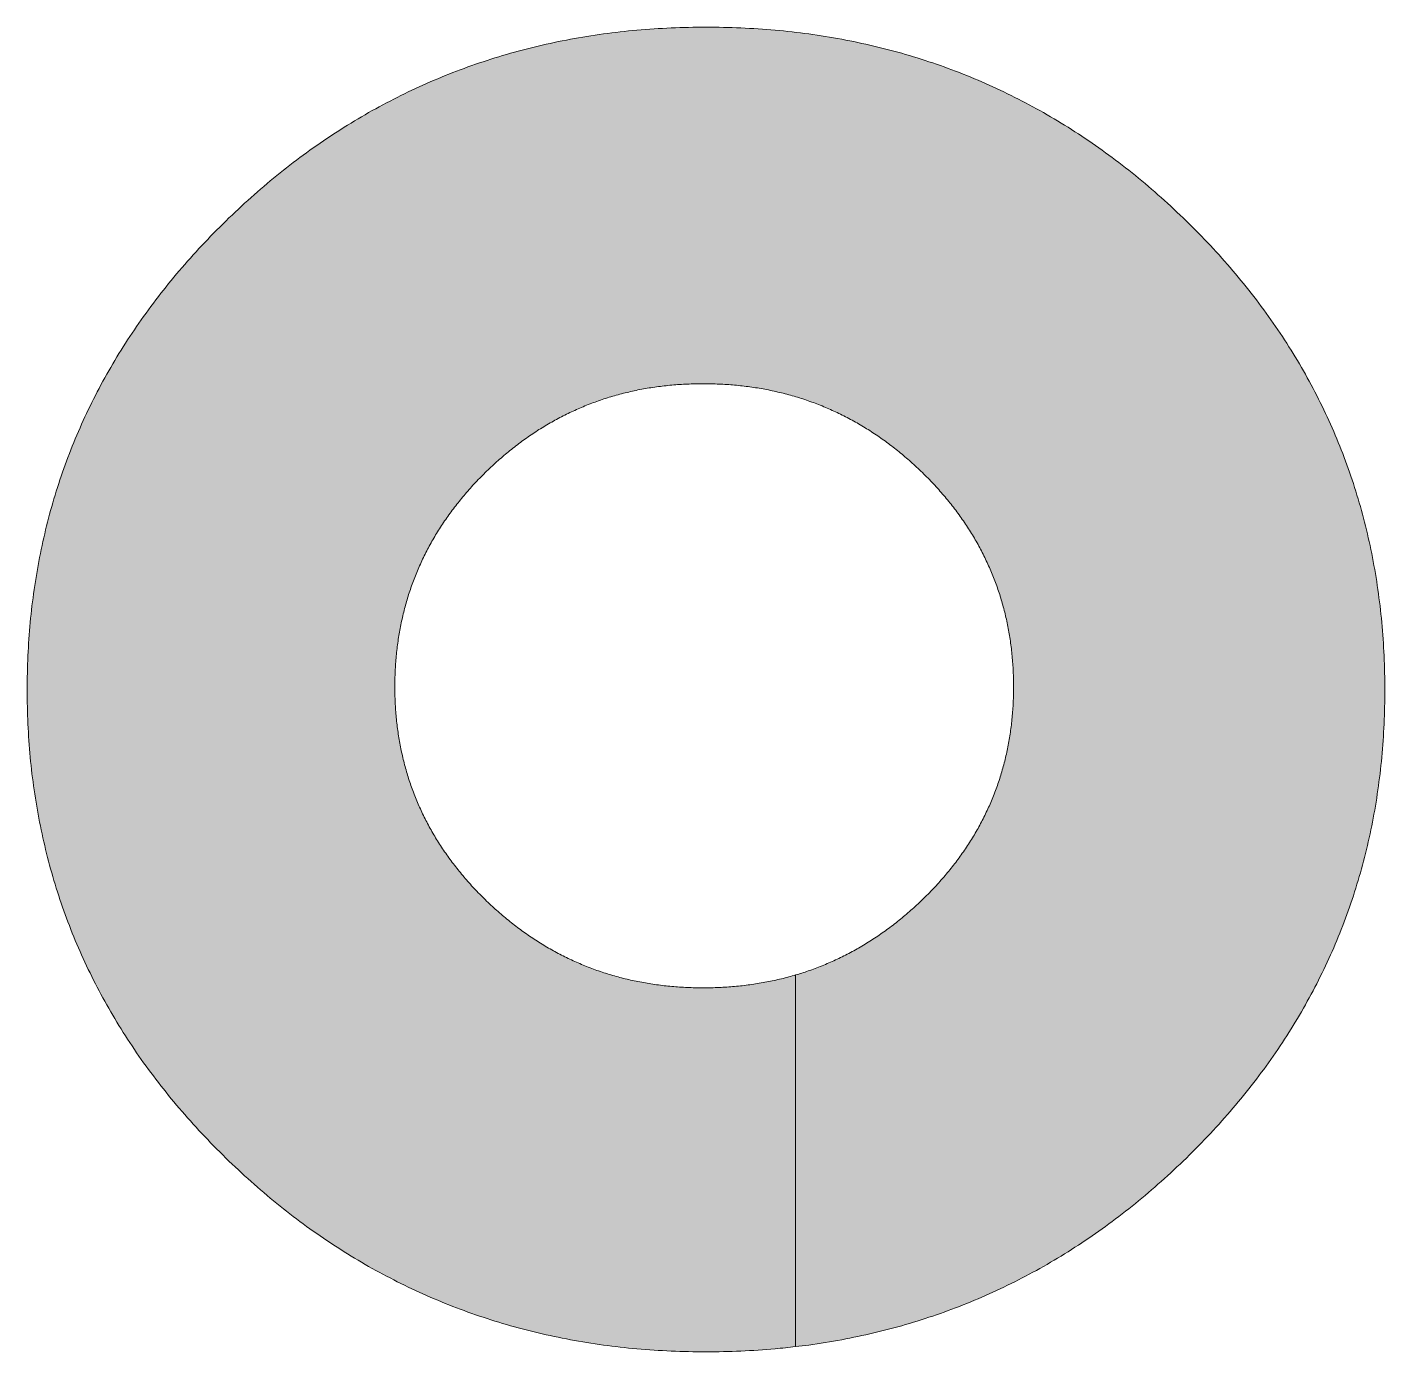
# Model space of a CAD drawing. Header units: millimetres. Extents: x 21 to 38, y -31 to 87.
# Drawn here: x 26.604 to 28.84, y 76.821 to 79.003 of the extents above; entities that cross this region are included whole.
import ezdxf

# ---------------------------------------------------------------- set-up
doc = ezdxf.new("R2010")
doc.units = ezdxf.units.MM
doc.header["$MEASUREMENT"] = 0
doc.layers.add('Layer 2', color=7, linetype='Continuous', lineweight=0)

# ---------------------------------------------------------------- blocks, each defined once
blk = doc.blocks.new('Block_1')
at = {"layer": 'Layer 2', "transparency": 33554687}
h = blk.add_hatch(color=7, dxfattribs=at)
h.dxf.hatch_style = 2
edge = h.paths.add_edge_path()
edge.add_spline(control_points=[(28.8388, 77.9676), (28.838, 77.9862), (28.8367, 78.0045), (28.835, 78.0227), (28.8333, 78.0408), (28.8312, 78.0588), (28.8286, 78.0767), (28.8261, 78.0945), (28.8231, 78.1122), (28.8197, 78.1296), (28.8163, 78.1471), (28.8125, 78.1644), (28.8082, 78.1816), (28.8039, 78.1987), (28.7993, 78.2156), (28.7942, 78.2324), (28.789, 78.2492), (28.7835, 78.2658), (28.7776, 78.2822), (28.7716, 78.2987), (28.7652, 78.3149), (28.7584, 78.331), (28.7516, 78.3471), (28.7444, 78.363), (28.7367, 78.3788), (28.729, 78.3945), (28.7209, 78.4101), (28.7124, 78.4255), (28.7039, 78.4409), (28.695, 78.4561), (28.6856, 78.4711), (28.6763, 78.4862), (28.6665, 78.501), (28.6562, 78.5157), (28.646, 78.5304), (28.6354, 78.5449), (28.6243, 78.5593), (28.6132, 78.5736), (28.6017, 78.5878), (28.5898, 78.6018), (28.5779, 78.6158), (28.5655, 78.6297), (28.5528, 78.6433), (28.54, 78.657), (28.5268, 78.6704), (28.5132, 78.6837), (28.4995, 78.697), (28.4857, 78.7099), (28.4717, 78.7224), (28.4577, 78.7349), (28.4436, 78.7469), (28.4292, 78.7585), (28.4149, 78.7702), (28.4004, 78.7814), (28.3857, 78.7922), (28.371, 78.803), (28.3561, 78.8134), (28.341, 78.8234), (28.326, 78.8333), (28.3107, 78.8429), (28.2953, 78.852), (28.2799, 78.8612), (28.2643, 78.8699), (28.2485, 78.8782), (28.2328, 78.8865), (28.2168, 78.8944), (28.2007, 78.9019), (28.1846, 78.9094), (28.1683, 78.9165), (28.1518, 78.9231), (28.1353, 78.9298), (28.1186, 78.936), (28.1018, 78.9418), (28.085, 78.9476), (28.0679, 78.953), (28.0507, 78.958), (28.0336, 78.963), (28.0162, 78.9676), (27.9986, 78.9718), (27.9811, 78.9759), (27.9634, 78.9797), (27.9455, 78.983), (27.9276, 78.9863), (27.9095, 78.9892), (27.8912, 78.9917), (27.873, 78.9942), (27.8545, 78.9963), (27.8359, 78.9979), (27.8173, 78.9996), (27.7985, 79.0008), (27.7796, 79.0017), (27.7606, 79.0025), (27.7415, 79.0029), (27.7222, 79.0029), (27.7028, 79.0029), (27.6837, 79.0025), (27.6647, 79.0017), (27.6457, 79.0008), (27.6269, 78.9996), (27.6083, 78.9979), (27.5897, 78.9963), (27.5712, 78.9942), (27.553, 78.9917), (27.5347, 78.9892), (27.5166, 78.9863), (27.4987, 78.983), (27.4808, 78.9797), (27.4631, 78.9759), (27.4455, 78.9718), (27.428, 78.9676), (27.4106, 78.963), (27.3934, 78.958), (27.3763, 78.953), (27.3592, 78.9476), (27.3424, 78.9418), (27.3256, 78.936), (27.3089, 78.9298), (27.2924, 78.9231), (27.276, 78.9165), (27.2597, 78.9094), (27.2435, 78.9019), (27.2274, 78.8944), (27.2115, 78.8865), (27.1957, 78.8782), (27.18, 78.8699), (27.1644, 78.8612), (27.1489, 78.852), (27.1336, 78.8429), (27.1183, 78.8333), (27.1033, 78.8234), (27.0882, 78.8134), (27.0733, 78.803), (27.0586, 78.7922), (27.0439, 78.7814), (27.0294, 78.7702), (27.0151, 78.7585), (27.0007, 78.7469), (26.9866, 78.7349), (26.9726, 78.7224), (26.9586, 78.7099), (26.9448, 78.697), (26.9312, 78.6837), (26.9175, 78.6704), (26.9043, 78.657), (26.8916, 78.6433), (26.8788, 78.6297), (26.8664, 78.6158), (26.8545, 78.6018), (26.8426, 78.5878), (26.8311, 78.5736), (26.82, 78.5593), (26.8089, 78.5449), (26.7983, 78.5304), (26.788, 78.5157), (26.7778, 78.501), (26.768, 78.4862), (26.7586, 78.4711), (26.7493, 78.4561), (26.7403, 78.4409), (26.7318, 78.4255), (26.7233, 78.4101), (26.7152, 78.3945), (26.7075, 78.3788), (26.6998, 78.363), (26.6926, 78.3471), (26.6858, 78.331), (26.6789, 78.3149), (26.6725, 78.2987), (26.6666, 78.2822), (26.6606, 78.2658), (26.6551, 78.2492), (26.6499, 78.2324), (26.6448, 78.2156), (26.6401, 78.1987), (26.6359, 78.1816), (26.6316, 78.1644), (26.6278, 78.1471), (26.6244, 78.1296), (26.6209, 78.1122), (26.618, 78.0945), (26.6154, 78.0767), (26.6128, 78.0588), (26.6107, 78.0408), (26.609, 78.0227), (26.6073, 78.0045), (26.606, 77.9862), (26.6052, 77.9676), (26.6043, 77.9491), (26.6039, 77.9304), (26.6039, 77.9115), (26.6039, 77.8927), (26.6043, 77.8741), (26.6052, 77.8556), (26.606, 77.8371), (26.6073, 77.8188), (26.609, 77.8007), (26.6107, 77.7825), (26.6128, 77.7646), (26.6154, 77.7468), (26.618, 77.729), (26.6209, 77.7114), (26.6244, 77.694), (26.6278, 77.6765), (26.6316, 77.6593), (26.6359, 77.6422), (26.6401, 77.6251), (26.6448, 77.6082), (26.6499, 77.5915), (26.6551, 77.5747), (26.6606, 77.5581), (26.6666, 77.5417), (26.6725, 77.5253), (26.6789, 77.5091), (26.6858, 77.493), (26.6926, 77.477), (26.6998, 77.4611), (26.7075, 77.4454), (26.7152, 77.4297), (26.7233, 77.4141), (26.7318, 77.3987), (26.7403, 77.3834), (26.7493, 77.3682), (26.7586, 77.3532), (26.768, 77.3381), (26.7778, 77.3233), (26.788, 77.3086), (26.7983, 77.2939), (26.8089, 77.2794), (26.82, 77.2651), (26.8311, 77.2507), (26.8426, 77.2366), (26.8545, 77.2226), (26.8664, 77.2086), (26.8788, 77.1948), (26.8916, 77.1811), (26.9043, 77.1675), (26.9175, 77.154), (26.9312, 77.1407), (26.9448, 77.1274), (26.9586, 77.1145), (26.9726, 77.102), (26.9866, 77.0896), (27.0007, 77.0775), (27.0151, 77.0659), (27.0294, 77.0543), (27.0439, 77.043), (27.0586, 77.0322), (27.0733, 77.0214), (27.0882, 77.011), (27.1033, 77.0011), (27.1183, 76.9911), (27.1336, 76.9815), (27.1489, 76.9724), (27.1644, 76.9632), (27.18, 76.9545), (27.1957, 76.9462), (27.2115, 76.9379), (27.2274, 76.93), (27.2435, 76.9225), (27.2597, 76.915), (27.276, 76.908), (27.2924, 76.9013), (27.3089, 76.8947), (27.3256, 76.8884), (27.3424, 76.8826), (27.3592, 76.8768), (27.3763, 76.8714), (27.3934, 76.8664), (27.4106, 76.8614), (27.428, 76.8568), (27.4455, 76.8527), (27.4631, 76.8485), (27.4808, 76.8448), (27.4987, 76.8415), (27.5166, 76.8381), (27.5347, 76.8352), (27.553, 76.8327), (27.5712, 76.8302), (27.5897, 76.8281), (27.6083, 76.8265), (27.6269, 76.8248), (27.6457, 76.8236), (27.6647, 76.8227), (27.6837, 76.8219), (27.7028, 76.8215), (27.7222, 76.8215), (27.7415, 76.8215), (27.7606, 76.8219), (27.7796, 76.8227), (27.7985, 76.8236), (27.8173, 76.8248), (27.8359, 76.8265), (27.8472, 76.8275), (27.8583, 76.8289), (27.8694, 76.8303), (27.8694, 77.0342), (27.8694, 77.2382), (27.8694, 77.4421), (27.8686, 77.4419), (27.8678, 77.4416), (27.867, 77.4414), (27.8592, 77.4391), (27.8513, 77.437), (27.8432, 77.4351), (27.8353, 77.4332), (27.8272, 77.4315), (27.819, 77.43), (27.8109, 77.4285), (27.8026, 77.4272), (27.7943, 77.426), (27.786, 77.4249), (27.7776, 77.424), (27.7691, 77.4232), (27.7606, 77.4224), (27.7521, 77.4219), (27.7435, 77.4215), (27.7348, 77.4211), (27.7261, 77.4209), (27.7173, 77.4209), (27.7086, 77.4209), (27.6999, 77.4211), (27.6913, 77.4215), (27.6827, 77.4219), (27.6742, 77.4224), (27.6657, 77.4232), (27.6573, 77.424), (27.6489, 77.4249), (27.6406, 77.426), (27.6324, 77.4272), (27.6242, 77.4285), (27.6161, 77.43), (27.6079, 77.4315), (27.5999, 77.4332), (27.5919, 77.4351), (27.584, 77.437), (27.5761, 77.4391), (27.5683, 77.4414), (27.5605, 77.4436), (27.5528, 77.4461), (27.5452, 77.4487), (27.5375, 77.4514), (27.53, 77.4542), (27.5225, 77.4572), (27.515, 77.4603), (27.5076, 77.4635), (27.5003, 77.4669), (27.493, 77.4703), (27.4857, 77.4739), (27.4786, 77.4777), (27.4714, 77.4814), (27.4643, 77.4854), (27.4573, 77.4896), (27.4503, 77.4937), (27.4434, 77.4981), (27.4366, 77.5026), (27.4298, 77.5072), (27.423, 77.5119), (27.4163, 77.5168), (27.4097, 77.5217), (27.403, 77.5268), (27.3965, 77.5321), (27.39, 77.5374), (27.3836, 77.5429), (27.3772, 77.5486), (27.3709, 77.5542), (27.3646, 77.5601), (27.3584, 77.5662), (27.3522, 77.5722), (27.3462, 77.5783), (27.3403, 77.5845), (27.3345, 77.5907), (27.3289, 77.597), (27.3235, 77.6034), (27.3181, 77.6098), (27.3128, 77.6162), (27.3078, 77.6227), (27.3027, 77.6292), (27.2979, 77.6358), (27.2933, 77.6425), (27.2886, 77.6492), (27.2841, 77.6559), (27.2799, 77.6628), (27.2756, 77.6696), (27.2715, 77.6765), (27.2677, 77.6835), (27.2638, 77.6905), (27.2601, 77.6975), (27.2566, 77.7047), (27.2531, 77.7118), (27.2498, 77.7191), (27.2467, 77.7263), (27.2436, 77.7336), (27.2407, 77.741), (27.238, 77.7485), (27.2353, 77.7559), (27.2328, 77.7635), (27.2305, 77.7711), (27.2281, 77.7787), (27.226, 77.7864), (27.2241, 77.7942), (27.2221, 77.8019), (27.2204, 77.8098), (27.2188, 77.8177), (27.2173, 77.8256), (27.2159, 77.8336), (27.2148, 77.8417), (27.2136, 77.8498), (27.2126, 77.8579), (27.2119, 77.8662), (27.2111, 77.8744), (27.2105, 77.8827), (27.2101, 77.8911), (27.2097, 77.8995), (27.2095, 77.908), (27.2095, 77.9165), (27.2095, 77.9251), (27.2097, 77.9336), (27.2101, 77.9421), (27.2105, 77.9505), (27.2111, 77.9589), (27.2119, 77.9671), (27.2126, 77.9754), (27.2136, 77.9836), (27.2148, 77.9918), (27.2159, 77.9999), (27.2173, 78.0079), (27.2188, 78.0159), (27.2204, 78.0239), (27.2221, 78.0318), (27.2241, 78.0396), (27.226, 78.0474), (27.2281, 78.0551), (27.2305, 78.0628), (27.2328, 78.0704), (27.2353, 78.078), (27.238, 78.0855), (27.2407, 78.0931), (27.2436, 78.1005), (27.2467, 78.1078), (27.2498, 78.1152), (27.2531, 78.1224), (27.2566, 78.1296), (27.2601, 78.1368), (27.2638, 78.144), (27.2677, 78.151), (27.2715, 78.158), (27.2756, 78.165), (27.2799, 78.1719), (27.2841, 78.1788), (27.2886, 78.1856), (27.2933, 78.1923), (27.2979, 78.199), (27.3027, 78.2057), (27.3078, 78.2123), (27.3128, 78.2188), (27.3181, 78.2253), (27.3235, 78.2317), (27.3289, 78.2382), (27.3345, 78.2445), (27.3403, 78.2508), (27.3462, 78.257), (27.3522, 78.2632), (27.3584, 78.2693), (27.3646, 78.2754), (27.3709, 78.2813), (27.3772, 78.287), (27.3836, 78.2928), (27.39, 78.2983), (27.3965, 78.3036), (27.403, 78.309), (27.4097, 78.3141), (27.4163, 78.3191), (27.423, 78.324), (27.4298, 78.3288), (27.4366, 78.3334), (27.4434, 78.338), (27.4503, 78.3423), (27.4573, 78.3465), (27.4643, 78.3507), (27.4714, 78.3547), (27.4786, 78.3585), (27.4857, 78.3624), (27.493, 78.366), (27.5003, 78.3694), (27.5076, 78.3728), (27.515, 78.3761), (27.5225, 78.3791), (27.53, 78.3822), (27.5375, 78.385), (27.5452, 78.3877), (27.5528, 78.3904), (27.5605, 78.3928), (27.5683, 78.3951), (27.5761, 78.3974), (27.584, 78.3995), (27.5919, 78.4014), (27.5999, 78.4033), (27.6079, 78.4051), (27.6161, 78.4066), (27.6242, 78.4081), (27.6324, 78.4094), (27.6406, 78.4106), (27.6489, 78.4117), (27.6573, 78.4127), (27.6657, 78.4134), (27.6742, 78.4142), (27.6827, 78.4148), (27.6913, 78.4151), (27.6999, 78.4155), (27.7086, 78.4157), (27.7173, 78.4157), (27.7261, 78.4157), (27.7348, 78.4155), (27.7435, 78.4151), (27.7521, 78.4148), (27.7606, 78.4142), (27.7691, 78.4134), (27.7776, 78.4127), (27.786, 78.4117), (27.7943, 78.4106), (27.8026, 78.4094), (27.8109, 78.4081), (27.819, 78.4066), (27.8272, 78.4051), (27.8353, 78.4033), (27.8432, 78.4014), (27.8513, 78.3995), (27.8592, 78.3974), (27.867, 78.3951), (27.8748, 78.3928), (27.8826, 78.3904), (27.8903, 78.3877), (27.898, 78.385), (27.9056, 78.3822), (27.9131, 78.3791), (27.9206, 78.3761), (27.9281, 78.3728), (27.9354, 78.3694), (27.9428, 78.366), (27.9501, 78.3624), (27.9573, 78.3585), (27.9645, 78.3547), (27.9716, 78.3507), (27.9787, 78.3465), (27.9857, 78.3423), (27.9927, 78.338), (27.9996, 78.3334), (28.0065, 78.3288), (28.0133, 78.324), (28.02, 78.3191), (28.0267, 78.3141), (28.0334, 78.309), (28.04, 78.3036), (28.0465, 78.2983), (28.053, 78.2928), (28.0594, 78.287), (28.0658, 78.2813), (28.0721, 78.2754), (28.0784, 78.2693), (28.0847, 78.2632), (28.0907, 78.257), (28.0966, 78.2508), (28.1025, 78.2445), (28.1081, 78.2382), (28.1136, 78.2317), (28.1191, 78.2253), (28.1244, 78.2188), (28.1295, 78.2123), (28.1346, 78.2057), (28.1395, 78.199), (28.1441, 78.1923), (28.1488, 78.1856), (28.1533, 78.1788), (28.1576, 78.1719), (28.162, 78.165), (28.1661, 78.158), (28.17, 78.151), (28.1739, 78.144), (28.1776, 78.1368), (28.1811, 78.1296), (28.1846, 78.1224), (28.188, 78.1152), (28.1911, 78.1078), (28.1942, 78.1005), (28.1971, 78.0931), (28.1999, 78.0855), (28.2026, 78.078), (28.2052, 78.0704), (28.2075, 78.0628), (28.2098, 78.0551), (28.212, 78.0474), (28.214, 78.0396), (28.2159, 78.0318), (28.2177, 78.0239), (28.2192, 78.0159), (28.2208, 78.0079), (28.2222, 77.9999), (28.2233, 77.9918), (28.2245, 77.9836), (28.2255, 77.9754), (28.2262, 77.9671), (28.227, 77.9589), (28.2276, 77.9505), (28.228, 77.9421), (28.2284, 77.9336), (28.2286, 77.9251), (28.2286, 77.9165), (28.2286, 77.908), (28.2284, 77.8995), (28.228, 77.8911), (28.2276, 77.8827), (28.227, 77.8744), (28.2262, 77.8662), (28.2255, 77.8579), (28.2245, 77.8498), (28.2233, 77.8417), (28.2222, 77.8336), (28.2208, 77.8256), (28.2192, 77.8177), (28.2177, 77.8098), (28.2159, 77.8019), (28.214, 77.7942), (28.212, 77.7864), (28.2098, 77.7787), (28.2075, 77.7711), (28.2052, 77.7635), (28.2026, 77.7559), (28.1999, 77.7485), (28.1971, 77.741), (28.1942, 77.7336), (28.1911, 77.7263), (28.188, 77.7191), (28.1846, 77.7118), (28.1811, 77.7047), (28.1776, 77.6975), (28.1739, 77.6905), (28.17, 77.6835), (28.1661, 77.6765), (28.162, 77.6696), (28.1576, 77.6628), (28.1533, 77.6559), (28.1488, 77.6492), (28.1441, 77.6425), (28.1395, 77.6358), (28.1346, 77.6292), (28.1295, 77.6227), (28.1244, 77.6162), (28.1191, 77.6098), (28.1136, 77.6034), (28.1081, 77.597), (28.1025, 77.5907), (28.0966, 77.5845), (28.0907, 77.5783), (28.0847, 77.5722), (28.0784, 77.5662), (28.0721, 77.5601), (28.0658, 77.5542), (28.0594, 77.5486), (28.053, 77.5429), (28.0465, 77.5374), (28.04, 77.5321), (28.0334, 77.5268), (28.0267, 77.5217), (28.02, 77.5168), (28.0133, 77.5119), (28.0065, 77.5072), (27.9996, 77.5026), (27.9927, 77.4981), (27.9857, 77.4937), (27.9787, 77.4896), (27.9716, 77.4854), (27.9645, 77.4814), (27.9573, 77.4777), (27.9501, 77.4739), (27.9428, 77.4703), (27.9354, 77.4669), (27.9281, 77.4635), (27.9206, 77.4603), (27.9131, 77.4572), (27.9056, 77.4542), (27.898, 77.4514), (27.8903, 77.4487), (27.8834, 77.4464), (27.8765, 77.4442), (27.8694, 77.4421), (27.8694, 77.2382), (27.8694, 77.0342), (27.8694, 76.8303), (27.8767, 76.8311), (27.884, 76.8317), (27.8912, 76.8327), (27.9095, 76.8352), (27.9276, 76.8381), (27.9455, 76.8415), (27.9634, 76.8448), (27.9811, 76.8485), (27.9986, 76.8527), (28.0162, 76.8568), (28.0336, 76.8614), (28.0507, 76.8664), (28.0679, 76.8714), (28.085, 76.8768), (28.1018, 76.8826), (28.1186, 76.8884), (28.1353, 76.8947), (28.1518, 76.9013), (28.1683, 76.908), (28.1846, 76.915), (28.2007, 76.9225), (28.2168, 76.93), (28.2328, 76.9379), (28.2485, 76.9462), (28.2643, 76.9545), (28.2799, 76.9632), (28.2953, 76.9724), (28.3107, 76.9815), (28.326, 76.9911), (28.341, 77.0011), (28.3561, 77.011), (28.371, 77.0214), (28.3857, 77.0322), (28.4004, 77.043), (28.4149, 77.0543), (28.4292, 77.0659), (28.4436, 77.0775), (28.4577, 77.0896), (28.4717, 77.102), (28.4857, 77.1145), (28.4995, 77.1274), (28.5132, 77.1407), (28.5268, 77.154), (28.54, 77.1675), (28.5528, 77.1811), (28.5655, 77.1948), (28.5779, 77.2086), (28.5898, 77.2226), (28.6017, 77.2366), (28.6132, 77.2507), (28.6243, 77.2651), (28.6354, 77.2794), (28.646, 77.2939), (28.6562, 77.3086), (28.6665, 77.3233), (28.6763, 77.3381), (28.6856, 77.3532), (28.695, 77.3682), (28.7039, 77.3834), (28.7124, 77.3987), (28.7209, 77.4141), (28.729, 77.4297), (28.7367, 77.4454), (28.7444, 77.4611), (28.7516, 77.477), (28.7584, 77.493), (28.7652, 77.5091), (28.7716, 77.5253), (28.7776, 77.5417), (28.7835, 77.5581), (28.789, 77.5747), (28.7942, 77.5915), (28.7993, 77.6082), (28.8039, 77.6251), (28.8082, 77.6422), (28.8125, 77.6593), (28.8163, 77.6765), (28.8197, 77.694), (28.8231, 77.7114), (28.8261, 77.729), (28.8286, 77.7468), (28.8312, 77.7646), (28.8333, 77.7825), (28.835, 77.8007), (28.8367, 77.8188), (28.838, 77.8371), (28.8388, 77.8556), (28.8397, 77.8741), (28.8401, 77.8927), (28.8401, 77.9115), (28.8401, 77.9304), (28.8397, 77.9491), (28.8388, 77.9676)], knot_values=[0, 0, 0, 0, 1, 1, 1, 2, 2, 2, 3, 3, 3, 4, 4, 4, 5, 5, 5, 6, 6, 6, 7, 7, 7, 8, 8, 8, 9, 9, 9, 10, 10, 10, 11, 11, 11, 12, 12, 12, 13, 13, 13, 14, 14, 14, 15, 15, 15, 16, 16, 16, 17, 17, 17, 18, 18, 18, 19, 19, 19, 20, 20, 20, 21, 21, 21, 22, 22, 22, 23, 23, 23, 24, 24, 24, 25, 25, 25, 26, 26, 26, 27, 27, 27, 28, 28, 28, 29, 29, 29, 30, 30, 30, 31, 31, 31, 32, 32, 32, 33, 33, 33, 34, 34, 34, 35, 35, 35, 36, 36, 36, 37, 37, 37, 38, 38, 38, 39, 39, 39, 40, 40, 40, 41, 41, 41, 42, 42, 42, 43, 43, 43, 44, 44, 44, 45, 45, 45, 46, 46, 46, 47, 47, 47, 48, 48, 48, 49, 49, 49, 50, 50, 50, 51, 51, 51, 52, 52, 52, 53, 53, 53, 54, 54, 54, 55, 55, 55, 56, 56, 56, 57, 57, 57, 58, 58, 58, 59, 59, 59, 60, 60, 60, 61, 61, 61, 62, 62, 62, 63, 63, 63, 64, 64, 64, 65, 65, 65, 66, 66, 66, 67, 67, 67, 68, 68, 68, 69, 69, 69, 70, 70, 70, 71, 71, 71, 72, 72, 72, 73, 73, 73, 74, 74, 74, 75, 75, 75, 76, 76, 76, 77, 77, 77, 78, 78, 78, 79, 79, 79, 80, 80, 80, 81, 81, 81, 82, 82, 82, 83, 83, 83, 84, 84, 84, 85, 85, 85, 86, 86, 86, 87, 87, 87, 88, 88, 88, 89, 89, 89, 90, 90, 90, 91, 91, 91, 92, 92, 92, 93, 93, 93, 94, 94, 94, 95, 95, 95, 96, 96, 96, 97, 97, 97, 98, 98, 98, 99, 99, 99, 100, 100, 100, 101, 101, 101, 102, 102, 102, 103, 103, 103, 104, 104, 104, 105, 105, 105, 106, 106, 106, 107, 107, 107, 108, 108, 108, 109, 109, 109, 110, 110, 110, 111, 111, 111, 112, 112, 112, 113, 113, 113, 114, 114, 114, 115, 115, 115, 116, 116, 116, 117, 117, 117, 118, 118, 118, 119, 119, 119, 120, 120, 120, 121, 121, 121, 122, 122, 122, 123, 123, 123, 124, 124, 124, 125, 125, 125, 126, 126, 126, 127, 127, 127, 128, 128, 128, 129, 129, 129, 130, 130, 130, 131, 131, 131, 132, 132, 132, 133, 133, 133, 134, 134, 134, 135, 135, 135, 136, 136, 136, 137, 137, 137, 138, 138, 138, 139, 139, 139, 140, 140, 140, 141, 141, 141, 142, 142, 142, 143, 143, 143, 144, 144, 144, 145, 145, 145, 146, 146, 146, 147, 147, 147, 148, 148, 148, 149, 149, 149, 150, 150, 150, 151, 151, 151, 152, 152, 152, 153, 153, 153, 154, 154, 154, 155, 155, 155, 156, 156, 156, 157, 157, 157, 158, 158, 158, 159, 159, 159, 160, 160, 160, 161, 161, 161, 162, 162, 162, 163, 163, 163, 164, 164, 164, 165, 165, 165, 166, 166, 166, 167, 167, 167, 168, 168, 168, 169, 169, 169, 170, 170, 170, 171, 171, 171, 172, 172, 172, 173, 173, 173, 174, 174, 174, 175, 175, 175, 176, 176, 176, 177, 177, 177, 178, 178, 178, 179, 179, 179, 180, 180, 180, 181, 181, 181, 182, 182, 182, 183, 183, 183, 184, 184, 184, 185, 185, 185, 186, 186, 186, 187, 187, 187, 188, 188, 188, 189, 189, 189, 190, 190, 190, 191, 191, 191, 192, 192, 192, 193, 193, 193, 194, 194, 194, 195, 195, 195, 196, 196, 196, 197, 197, 197, 198, 198, 198, 199, 199, 199, 200, 200, 200, 201, 201, 201, 202, 202, 202, 203, 203, 203, 204, 204, 204, 205, 205, 205, 206, 206, 206, 207, 207, 207, 208, 208, 208, 209, 209, 209, 210, 210, 210, 211, 211, 211, 212, 212, 212, 213, 213, 213, 214, 214, 214, 215, 215, 215, 216, 216, 216, 217, 217, 217, 218, 218, 218, 219, 219, 219, 220, 220, 220, 221, 221, 221, 222, 222, 222, 223, 223, 223, 224, 224, 224, 225, 225, 225, 226, 226, 226, 227, 227, 227, 228, 228, 228, 229, 229, 229, 230, 230, 230, 231, 231, 231, 232, 232, 232, 233, 233, 233, 234, 234, 234, 235, 235, 235, 236, 236, 236, 237, 237, 237, 238, 238, 238, 239, 239, 239, 240, 240, 240, 241, 241, 241, 242, 242, 242, 243, 243, 243, 244, 244, 244, 245, 245, 245, 246, 246, 246, 247, 247, 247, 248, 248, 248, 249, 249, 249, 250, 250, 250, 251, 251, 251, 252, 252, 252, 253, 253, 253, 254, 254, 254, 255, 255, 255, 256, 256, 256, 257, 257, 257, 258, 258, 258, 259, 259, 259, 260, 260, 260, 260], degree=3, periodic=0)
at = {"layer": 'Layer 2'}
blk.add_open_spline([(28.8388, 77.9676), (28.838, 77.9862), (28.8367, 78.0045), (28.835, 78.0227), (28.8333, 78.0408), (28.8312, 78.0588), (28.8286, 78.0767), (28.8261, 78.0945), (28.8231, 78.1122), (28.8197, 78.1296), (28.8163, 78.1471), (28.8125, 78.1644), (28.8082, 78.1816), (28.8039, 78.1987), (28.7993, 78.2156), (28.7942, 78.2324), (28.789, 78.2492), (28.7835, 78.2658), (28.7776, 78.2822), (28.7716, 78.2987), (28.7652, 78.3149), (28.7584, 78.331), (28.7516, 78.3471), (28.7444, 78.363), (28.7367, 78.3788), (28.729, 78.3945), (28.7209, 78.4101), (28.7124, 78.4255), (28.7039, 78.4409), (28.695, 78.4561), (28.6856, 78.4711), (28.6763, 78.4862), (28.6665, 78.501), (28.6562, 78.5157), (28.646, 78.5304), (28.6354, 78.5449), (28.6243, 78.5593), (28.6132, 78.5736), (28.6017, 78.5878), (28.5898, 78.6018), (28.5779, 78.6158), (28.5655, 78.6297), (28.5528, 78.6433), (28.54, 78.657), (28.5268, 78.6704), (28.5132, 78.6837), (28.4995, 78.697), (28.4857, 78.7099), (28.4717, 78.7224), (28.4577, 78.7349), (28.4436, 78.7469), (28.4292, 78.7585), (28.4149, 78.7702), (28.4004, 78.7814), (28.3857, 78.7922), (28.371, 78.803), (28.3561, 78.8134), (28.341, 78.8234), (28.326, 78.8333), (28.3107, 78.8429), (28.2953, 78.852), (28.2799, 78.8612), (28.2643, 78.8699), (28.2485, 78.8782), (28.2328, 78.8865), (28.2168, 78.8944), (28.2007, 78.9019), (28.1846, 78.9094), (28.1683, 78.9165), (28.1518, 78.9231), (28.1353, 78.9298), (28.1186, 78.936), (28.1018, 78.9418), (28.085, 78.9476), (28.0679, 78.953), (28.0507, 78.958), (28.0336, 78.963), (28.0162, 78.9676), (27.9986, 78.9718), (27.9811, 78.9759), (27.9634, 78.9797), (27.9455, 78.983), (27.9276, 78.9863), (27.9095, 78.9892), (27.8912, 78.9917), (27.873, 78.9942), (27.8545, 78.9963), (27.8359, 78.9979), (27.8173, 78.9996), (27.7985, 79.0008), (27.7796, 79.0017), (27.7606, 79.0025), (27.7415, 79.0029), (27.7222, 79.0029), (27.7028, 79.0029), (27.6837, 79.0025), (27.6647, 79.0017), (27.6457, 79.0008), (27.6269, 78.9996), (27.6083, 78.9979), (27.5897, 78.9963), (27.5712, 78.9942), (27.553, 78.9917), (27.5347, 78.9892), (27.5166, 78.9863), (27.4987, 78.983), (27.4808, 78.9797), (27.4631, 78.9759), (27.4455, 78.9718), (27.428, 78.9676), (27.4106, 78.963), (27.3934, 78.958), (27.3763, 78.953), (27.3592, 78.9476), (27.3424, 78.9418), (27.3256, 78.936), (27.3089, 78.9298), (27.2924, 78.9231), (27.276, 78.9165), (27.2597, 78.9094), (27.2435, 78.9019), (27.2274, 78.8944), (27.2115, 78.8865), (27.1957, 78.8782), (27.18, 78.8699), (27.1644, 78.8612), (27.1489, 78.852), (27.1336, 78.8429), (27.1183, 78.8333), (27.1033, 78.8234), (27.0882, 78.8134), (27.0733, 78.803), (27.0586, 78.7922), (27.0439, 78.7814), (27.0294, 78.7702), (27.0151, 78.7585), (27.0007, 78.7469), (26.9866, 78.7349), (26.9726, 78.7224), (26.9586, 78.7099), (26.9448, 78.697), (26.9312, 78.6837), (26.9175, 78.6704), (26.9043, 78.657), (26.8916, 78.6433), (26.8788, 78.6297), (26.8664, 78.6158), (26.8545, 78.6018), (26.8426, 78.5878), (26.8311, 78.5736), (26.82, 78.5593), (26.8089, 78.5449), (26.7983, 78.5304), (26.788, 78.5157), (26.7778, 78.501), (26.768, 78.4862), (26.7586, 78.4711), (26.7493, 78.4561), (26.7403, 78.4409), (26.7318, 78.4255), (26.7233, 78.4101), (26.7152, 78.3945), (26.7075, 78.3788), (26.6998, 78.363), (26.6926, 78.3471), (26.6858, 78.331), (26.6789, 78.3149), (26.6725, 78.2987), (26.6666, 78.2822), (26.6606, 78.2658), (26.6551, 78.2492), (26.6499, 78.2324), (26.6448, 78.2156), (26.6401, 78.1987), (26.6359, 78.1816), (26.6316, 78.1644), (26.6278, 78.1471), (26.6244, 78.1296), (26.6209, 78.1122), (26.618, 78.0945), (26.6154, 78.0767), (26.6128, 78.0588), (26.6107, 78.0408), (26.609, 78.0227), (26.6073, 78.0045), (26.606, 77.9862), (26.6052, 77.9676), (26.6043, 77.9491), (26.6039, 77.9304), (26.6039, 77.9115), (26.6039, 77.8927), (26.6043, 77.8741), (26.6052, 77.8556), (26.606, 77.8371), (26.6073, 77.8188), (26.609, 77.8007), (26.6107, 77.7825), (26.6128, 77.7646), (26.6154, 77.7468), (26.618, 77.729), (26.6209, 77.7114), (26.6244, 77.694), (26.6278, 77.6765), (26.6316, 77.6593), (26.6359, 77.6422), (26.6401, 77.6251), (26.6448, 77.6082), (26.6499, 77.5915), (26.6551, 77.5747), (26.6606, 77.5581), (26.6666, 77.5417), (26.6725, 77.5253), (26.6789, 77.5091), (26.6858, 77.493), (26.6926, 77.477), (26.6998, 77.4611), (26.7075, 77.4454), (26.7152, 77.4297), (26.7233, 77.4141), (26.7318, 77.3987), (26.7403, 77.3834), (26.7493, 77.3682), (26.7586, 77.3532), (26.768, 77.3381), (26.7778, 77.3233), (26.788, 77.3086), (26.7983, 77.2939), (26.8089, 77.2794), (26.82, 77.2651), (26.8311, 77.2507), (26.8426, 77.2366), (26.8545, 77.2226), (26.8664, 77.2086), (26.8788, 77.1948), (26.8916, 77.1811), (26.9043, 77.1675), (26.9175, 77.154), (26.9312, 77.1407), (26.9448, 77.1274), (26.9586, 77.1145), (26.9726, 77.102), (26.9866, 77.0896), (27.0007, 77.0775), (27.0151, 77.0659), (27.0294, 77.0543), (27.0439, 77.043), (27.0586, 77.0322), (27.0733, 77.0214), (27.0882, 77.011), (27.1033, 77.0011), (27.1183, 76.9911), (27.1336, 76.9815), (27.1489, 76.9724), (27.1644, 76.9632), (27.18, 76.9545), (27.1957, 76.9462), (27.2115, 76.9379), (27.2274, 76.93), (27.2435, 76.9225), (27.2597, 76.915), (27.276, 76.908), (27.2924, 76.9013), (27.3089, 76.8947), (27.3256, 76.8884), (27.3424, 76.8826), (27.3592, 76.8768), (27.3763, 76.8714), (27.3934, 76.8664), (27.4106, 76.8614), (27.428, 76.8568), (27.4455, 76.8527), (27.4631, 76.8485), (27.4808, 76.8448), (27.4987, 76.8415), (27.5166, 76.8381), (27.5347, 76.8352), (27.553, 76.8327), (27.5712, 76.8302), (27.5897, 76.8281), (27.6083, 76.8265), (27.6269, 76.8248), (27.6457, 76.8236), (27.6647, 76.8227), (27.6837, 76.8219), (27.7028, 76.8215), (27.7222, 76.8215), (27.7415, 76.8215), (27.7606, 76.8219), (27.7796, 76.8227), (27.7985, 76.8236), (27.8173, 76.8248), (27.8359, 76.8265), (27.8472, 76.8275), (27.8583, 76.8289), (27.8694, 76.8303), (27.8694, 77.0342), (27.8694, 77.2382), (27.8694, 77.4421), (27.8686, 77.4419), (27.8678, 77.4416), (27.867, 77.4414), (27.8592, 77.4391), (27.8513, 77.437), (27.8432, 77.4351), (27.8353, 77.4332), (27.8272, 77.4315), (27.819, 77.43), (27.8109, 77.4285), (27.8026, 77.4272), (27.7943, 77.426), (27.786, 77.4249), (27.7776, 77.424), (27.7691, 77.4232), (27.7606, 77.4224), (27.7521, 77.4219), (27.7435, 77.4215), (27.7348, 77.4211), (27.7261, 77.4209), (27.7173, 77.4209), (27.7086, 77.4209), (27.6999, 77.4211), (27.6913, 77.4215), (27.6827, 77.4219), (27.6742, 77.4224), (27.6657, 77.4232), (27.6573, 77.424), (27.6489, 77.4249), (27.6406, 77.426), (27.6324, 77.4272), (27.6242, 77.4285), (27.6161, 77.43), (27.6079, 77.4315), (27.5999, 77.4332), (27.5919, 77.4351), (27.584, 77.437), (27.5761, 77.4391), (27.5683, 77.4414), (27.5605, 77.4436), (27.5528, 77.4461), (27.5452, 77.4487), (27.5375, 77.4514), (27.53, 77.4542), (27.5225, 77.4572), (27.515, 77.4603), (27.5076, 77.4635), (27.5003, 77.4669), (27.493, 77.4703), (27.4857, 77.4739), (27.4786, 77.4777), (27.4714, 77.4814), (27.4643, 77.4854), (27.4573, 77.4896), (27.4503, 77.4937), (27.4434, 77.4981), (27.4366, 77.5026), (27.4298, 77.5072), (27.423, 77.5119), (27.4163, 77.5168), (27.4097, 77.5217), (27.403, 77.5268), (27.3965, 77.5321), (27.39, 77.5374), (27.3836, 77.5429), (27.3772, 77.5486), (27.3709, 77.5542), (27.3646, 77.5601), (27.3584, 77.5662), (27.3522, 77.5722), (27.3462, 77.5783), (27.3403, 77.5845), (27.3345, 77.5907), (27.3289, 77.597), (27.3235, 77.6034), (27.3181, 77.6098), (27.3128, 77.6162), (27.3078, 77.6227), (27.3027, 77.6292), (27.2979, 77.6358), (27.2933, 77.6425), (27.2886, 77.6492), (27.2841, 77.6559), (27.2799, 77.6628), (27.2756, 77.6696), (27.2715, 77.6765), (27.2677, 77.6835), (27.2638, 77.6905), (27.2601, 77.6975), (27.2566, 77.7047), (27.2531, 77.7118), (27.2498, 77.7191), (27.2467, 77.7263), (27.2436, 77.7336), (27.2407, 77.741), (27.238, 77.7485), (27.2353, 77.7559), (27.2328, 77.7635), (27.2305, 77.7711), (27.2281, 77.7787), (27.226, 77.7864), (27.2241, 77.7942), (27.2221, 77.8019), (27.2204, 77.8098), (27.2188, 77.8177), (27.2173, 77.8256), (27.2159, 77.8336), (27.2148, 77.8417), (27.2136, 77.8498), (27.2126, 77.8579), (27.2119, 77.8662), (27.2111, 77.8744), (27.2105, 77.8827), (27.2101, 77.8911), (27.2097, 77.8995), (27.2095, 77.908), (27.2095, 77.9165), (27.2095, 77.9251), (27.2097, 77.9336), (27.2101, 77.9421), (27.2105, 77.9505), (27.2111, 77.9589), (27.2119, 77.9671), (27.2126, 77.9754), (27.2136, 77.9836), (27.2148, 77.9918), (27.2159, 77.9999), (27.2173, 78.0079), (27.2188, 78.0159), (27.2204, 78.0239), (27.2221, 78.0318), (27.2241, 78.0396), (27.226, 78.0474), (27.2281, 78.0551), (27.2305, 78.0628), (27.2328, 78.0704), (27.2353, 78.078), (27.238, 78.0855), (27.2407, 78.0931), (27.2436, 78.1005), (27.2467, 78.1078), (27.2498, 78.1152), (27.2531, 78.1224), (27.2566, 78.1296), (27.2601, 78.1368), (27.2638, 78.144), (27.2677, 78.151), (27.2715, 78.158), (27.2756, 78.165), (27.2799, 78.1719), (27.2841, 78.1788), (27.2886, 78.1856), (27.2933, 78.1923), (27.2979, 78.199), (27.3027, 78.2057), (27.3078, 78.2123), (27.3128, 78.2188), (27.3181, 78.2253), (27.3235, 78.2317), (27.3289, 78.2382), (27.3345, 78.2445), (27.3403, 78.2508), (27.3462, 78.257), (27.3522, 78.2632), (27.3584, 78.2693), (27.3646, 78.2754), (27.3709, 78.2813), (27.3772, 78.287), (27.3836, 78.2928), (27.39, 78.2983), (27.3965, 78.3036), (27.403, 78.309), (27.4097, 78.3141), (27.4163, 78.3191), (27.423, 78.324), (27.4298, 78.3288), (27.4366, 78.3334), (27.4434, 78.338), (27.4503, 78.3423), (27.4573, 78.3465), (27.4643, 78.3507), (27.4714, 78.3547), (27.4786, 78.3585), (27.4857, 78.3624), (27.493, 78.366), (27.5003, 78.3694), (27.5076, 78.3728), (27.515, 78.3761), (27.5225, 78.3791), (27.53, 78.3822), (27.5375, 78.385), (27.5452, 78.3877), (27.5528, 78.3904), (27.5605, 78.3928), (27.5683, 78.3951), (27.5761, 78.3974), (27.584, 78.3995), (27.5919, 78.4014), (27.5999, 78.4033), (27.6079, 78.4051), (27.6161, 78.4066), (27.6242, 78.4081), (27.6324, 78.4094), (27.6406, 78.4106), (27.6489, 78.4117), (27.6573, 78.4127), (27.6657, 78.4134), (27.6742, 78.4142), (27.6827, 78.4148), (27.6913, 78.4151), (27.6999, 78.4155), (27.7086, 78.4157), (27.7173, 78.4157), (27.7261, 78.4157), (27.7348, 78.4155), (27.7435, 78.4151), (27.7521, 78.4148), (27.7606, 78.4142), (27.7691, 78.4134), (27.7776, 78.4127), (27.786, 78.4117), (27.7943, 78.4106), (27.8026, 78.4094), (27.8109, 78.4081), (27.819, 78.4066), (27.8272, 78.4051), (27.8353, 78.4033), (27.8432, 78.4014), (27.8513, 78.3995), (27.8592, 78.3974), (27.867, 78.3951), (27.8748, 78.3928), (27.8826, 78.3904), (27.8903, 78.3877), (27.898, 78.385), (27.9056, 78.3822), (27.9131, 78.3791), (27.9206, 78.3761), (27.9281, 78.3728), (27.9354, 78.3694), (27.9428, 78.366), (27.9501, 78.3624), (27.9573, 78.3585), (27.9645, 78.3547), (27.9716, 78.3507), (27.9787, 78.3465), (27.9857, 78.3423), (27.9927, 78.338), (27.9996, 78.3334), (28.0065, 78.3288), (28.0133, 78.324), (28.02, 78.3191), (28.0267, 78.3141), (28.0334, 78.309), (28.04, 78.3036), (28.0465, 78.2983), (28.053, 78.2928), (28.0594, 78.287), (28.0658, 78.2813), (28.0721, 78.2754), (28.0784, 78.2693), (28.0847, 78.2632), (28.0907, 78.257), (28.0966, 78.2508), (28.1025, 78.2445), (28.1081, 78.2382), (28.1136, 78.2317), (28.1191, 78.2253), (28.1244, 78.2188), (28.1295, 78.2123), (28.1346, 78.2057), (28.1395, 78.199), (28.1441, 78.1923), (28.1488, 78.1856), (28.1533, 78.1788), (28.1576, 78.1719), (28.162, 78.165), (28.1661, 78.158), (28.17, 78.151), (28.1739, 78.144), (28.1776, 78.1368), (28.1811, 78.1296), (28.1846, 78.1224), (28.188, 78.1152), (28.1911, 78.1078), (28.1942, 78.1005), (28.1971, 78.0931), (28.1999, 78.0855), (28.2026, 78.078), (28.2052, 78.0704), (28.2075, 78.0628), (28.2098, 78.0551), (28.212, 78.0474), (28.214, 78.0396), (28.2159, 78.0318), (28.2177, 78.0239), (28.2192, 78.0159), (28.2208, 78.0079), (28.2222, 77.9999), (28.2233, 77.9918), (28.2245, 77.9836), (28.2255, 77.9754), (28.2262, 77.9671), (28.227, 77.9589), (28.2276, 77.9505), (28.228, 77.9421), (28.2284, 77.9336), (28.2286, 77.9251), (28.2286, 77.9165), (28.2286, 77.908), (28.2284, 77.8995), (28.228, 77.8911), (28.2276, 77.8827), (28.227, 77.8744), (28.2262, 77.8662), (28.2255, 77.8579), (28.2245, 77.8498), (28.2233, 77.8417), (28.2222, 77.8336), (28.2208, 77.8256), (28.2192, 77.8177), (28.2177, 77.8098), (28.2159, 77.8019), (28.214, 77.7942), (28.212, 77.7864), (28.2098, 77.7787), (28.2075, 77.7711), (28.2052, 77.7635), (28.2026, 77.7559), (28.1999, 77.7485), (28.1971, 77.741), (28.1942, 77.7336), (28.1911, 77.7263), (28.188, 77.7191), (28.1846, 77.7118), (28.1811, 77.7047), (28.1776, 77.6975), (28.1739, 77.6905), (28.17, 77.6835), (28.1661, 77.6765), (28.162, 77.6696), (28.1576, 77.6628), (28.1533, 77.6559), (28.1488, 77.6492), (28.1441, 77.6425), (28.1395, 77.6358), (28.1346, 77.6292), (28.1295, 77.6227), (28.1244, 77.6162), (28.1191, 77.6098), (28.1136, 77.6034), (28.1081, 77.597), (28.1025, 77.5907), (28.0966, 77.5845), (28.0907, 77.5783), (28.0847, 77.5722), (28.0784, 77.5662), (28.0721, 77.5601), (28.0658, 77.5542), (28.0594, 77.5486), (28.053, 77.5429), (28.0465, 77.5374), (28.04, 77.5321), (28.0334, 77.5268), (28.0267, 77.5217), (28.02, 77.5168), (28.0133, 77.5119), (28.0065, 77.5072), (27.9996, 77.5026), (27.9927, 77.4981), (27.9857, 77.4937), (27.9787, 77.4896), (27.9716, 77.4854), (27.9645, 77.4814), (27.9573, 77.4777), (27.9501, 77.4739), (27.9428, 77.4703), (27.9354, 77.4669), (27.9281, 77.4635), (27.9206, 77.4603), (27.9131, 77.4572), (27.9056, 77.4542), (27.898, 77.4514), (27.8903, 77.4487), (27.8834, 77.4464), (27.8765, 77.4442), (27.8694, 77.4421), (27.8694, 77.2382), (27.8694, 77.0342), (27.8694, 76.8303), (27.8767, 76.8311), (27.884, 76.8317), (27.8912, 76.8327), (27.9095, 76.8352), (27.9276, 76.8381), (27.9455, 76.8415), (27.9634, 76.8448), (27.9811, 76.8485), (27.9986, 76.8527), (28.0162, 76.8568), (28.0336, 76.8614), (28.0507, 76.8664), (28.0679, 76.8714), (28.085, 76.8768), (28.1018, 76.8826), (28.1186, 76.8884), (28.1353, 76.8947), (28.1518, 76.9013), (28.1683, 76.908), (28.1846, 76.915), (28.2007, 76.9225), (28.2168, 76.93), (28.2328, 76.9379), (28.2485, 76.9462), (28.2643, 76.9545), (28.2799, 76.9632), (28.2953, 76.9724), (28.3107, 76.9815), (28.326, 76.9911), (28.341, 77.0011), (28.3561, 77.011), (28.371, 77.0214), (28.3857, 77.0322), (28.4004, 77.043), (28.4149, 77.0543), (28.4292, 77.0659), (28.4436, 77.0775), (28.4577, 77.0896), (28.4717, 77.102), (28.4857, 77.1145), (28.4995, 77.1274), (28.5132, 77.1407), (28.5268, 77.154), (28.54, 77.1675), (28.5528, 77.1811), (28.5655, 77.1948), (28.5779, 77.2086), (28.5898, 77.2226), (28.6017, 77.2366), (28.6132, 77.2507), (28.6243, 77.2651), (28.6354, 77.2794), (28.646, 77.2939), (28.6562, 77.3086), (28.6665, 77.3233), (28.6763, 77.3381), (28.6856, 77.3532), (28.695, 77.3682), (28.7039, 77.3834), (28.7124, 77.3987), (28.7209, 77.4141), (28.729, 77.4297), (28.7367, 77.4454), (28.7444, 77.4611), (28.7516, 77.477), (28.7584, 77.493), (28.7652, 77.5091), (28.7716, 77.5253), (28.7776, 77.5417), (28.7835, 77.5581), (28.789, 77.5747), (28.7942, 77.5915), (28.7993, 77.6082), (28.8039, 77.6251), (28.8082, 77.6422), (28.8125, 77.6593), (28.8163, 77.6765), (28.8197, 77.694), (28.8231, 77.7114), (28.8261, 77.729), (28.8286, 77.7468), (28.8312, 77.7646), (28.8333, 77.7825), (28.835, 77.8007), (28.8367, 77.8188), (28.838, 77.8371), (28.8388, 77.8556), (28.8397, 77.8741), (28.8401, 77.8927), (28.8401, 77.9115), (28.8401, 77.9304), (28.8397, 77.9491), (28.8388, 77.9676)], degree=3, knots=[0, 0, 0, 0, 1, 1, 1, 2, 2, 2, 3, 3, 3, 4, 4, 4, 5, 5, 5, 6, 6, 6, 7, 7, 7, 8, 8, 8, 9, 9, 9, 10, 10, 10, 11, 11, 11, 12, 12, 12, 13, 13, 13, 14, 14, 14, 15, 15, 15, 16, 16, 16, 17, 17, 17, 18, 18, 18, 19, 19, 19, 20, 20, 20, 21, 21, 21, 22, 22, 22, 23, 23, 23, 24, 24, 24, 25, 25, 25, 26, 26, 26, 27, 27, 27, 28, 28, 28, 29, 29, 29, 30, 30, 30, 31, 31, 31, 32, 32, 32, 33, 33, 33, 34, 34, 34, 35, 35, 35, 36, 36, 36, 37, 37, 37, 38, 38, 38, 39, 39, 39, 40, 40, 40, 41, 41, 41, 42, 42, 42, 43, 43, 43, 44, 44, 44, 45, 45, 45, 46, 46, 46, 47, 47, 47, 48, 48, 48, 49, 49, 49, 50, 50, 50, 51, 51, 51, 52, 52, 52, 53, 53, 53, 54, 54, 54, 55, 55, 55, 56, 56, 56, 57, 57, 57, 58, 58, 58, 59, 59, 59, 60, 60, 60, 61, 61, 61, 62, 62, 62, 63, 63, 63, 64, 64, 64, 65, 65, 65, 66, 66, 66, 67, 67, 67, 68, 68, 68, 69, 69, 69, 70, 70, 70, 71, 71, 71, 72, 72, 72, 73, 73, 73, 74, 74, 74, 75, 75, 75, 76, 76, 76, 77, 77, 77, 78, 78, 78, 79, 79, 79, 80, 80, 80, 81, 81, 81, 82, 82, 82, 83, 83, 83, 84, 84, 84, 85, 85, 85, 86, 86, 86, 87, 87, 87, 88, 88, 88, 89, 89, 89, 90, 90, 90, 91, 91, 91, 92, 92, 92, 93, 93, 93, 94, 94, 94, 95, 95, 95, 96, 96, 96, 97, 97, 97, 98, 98, 98, 99, 99, 99, 100, 100, 100, 101, 101, 101, 102, 102, 102, 103, 103, 103, 104, 104, 104, 105, 105, 105, 106, 106, 106, 107, 107, 107, 108, 108, 108, 109, 109, 109, 110, 110, 110, 111, 111, 111, 112, 112, 112, 113, 113, 113, 114, 114, 114, 115, 115, 115, 116, 116, 116, 117, 117, 117, 118, 118, 118, 119, 119, 119, 120, 120, 120, 121, 121, 121, 122, 122, 122, 123, 123, 123, 124, 124, 124, 125, 125, 125, 126, 126, 126, 127, 127, 127, 128, 128, 128, 129, 129, 129, 130, 130, 130, 131, 131, 131, 132, 132, 132, 133, 133, 133, 134, 134, 134, 135, 135, 135, 136, 136, 136, 137, 137, 137, 138, 138, 138, 139, 139, 139, 140, 140, 140, 141, 141, 141, 142, 142, 142, 143, 143, 143, 144, 144, 144, 145, 145, 145, 146, 146, 146, 147, 147, 147, 148, 148, 148, 149, 149, 149, 150, 150, 150, 151, 151, 151, 152, 152, 152, 153, 153, 153, 154, 154, 154, 155, 155, 155, 156, 156, 156, 157, 157, 157, 158, 158, 158, 159, 159, 159, 160, 160, 160, 161, 161, 161, 162, 162, 162, 163, 163, 163, 164, 164, 164, 165, 165, 165, 166, 166, 166, 167, 167, 167, 168, 168, 168, 169, 169, 169, 170, 170, 170, 171, 171, 171, 172, 172, 172, 173, 173, 173, 174, 174, 174, 175, 175, 175, 176, 176, 176, 177, 177, 177, 178, 178, 178, 179, 179, 179, 180, 180, 180, 181, 181, 181, 182, 182, 182, 183, 183, 183, 184, 184, 184, 185, 185, 185, 186, 186, 186, 187, 187, 187, 188, 188, 188, 189, 189, 189, 190, 190, 190, 191, 191, 191, 192, 192, 192, 193, 193, 193, 194, 194, 194, 195, 195, 195, 196, 196, 196, 197, 197, 197, 198, 198, 198, 199, 199, 199, 200, 200, 200, 201, 201, 201, 202, 202, 202, 203, 203, 203, 204, 204, 204, 205, 205, 205, 206, 206, 206, 207, 207, 207, 208, 208, 208, 209, 209, 209, 210, 210, 210, 211, 211, 211, 212, 212, 212, 213, 213, 213, 214, 214, 214, 215, 215, 215, 216, 216, 216, 217, 217, 217, 218, 218, 218, 219, 219, 219, 220, 220, 220, 221, 221, 221, 222, 222, 222, 223, 223, 223, 224, 224, 224, 225, 225, 225, 226, 226, 226, 227, 227, 227, 228, 228, 228, 229, 229, 229, 230, 230, 230, 231, 231, 231, 232, 232, 232, 233, 233, 233, 234, 234, 234, 235, 235, 235, 236, 236, 236, 237, 237, 237, 238, 238, 238, 239, 239, 239, 240, 240, 240, 241, 241, 241, 242, 242, 242, 243, 243, 243, 244, 244, 244, 245, 245, 245, 246, 246, 246, 247, 247, 247, 248, 248, 248, 249, 249, 249, 250, 250, 250, 251, 251, 251, 252, 252, 252, 253, 253, 253, 254, 254, 254, 255, 255, 255, 256, 256, 256, 257, 257, 257, 258, 258, 258, 259, 259, 259, 260, 260, 260, 260], dxfattribs=at)

msp = doc.modelspace()

# ---------------------------------------------------------------- block references
at = {"layer": 'Layer 2'}
msp.add_blockref('Block_1', (0, 0), dxfattribs=at)

doc.saveas('drawing.dxf')
